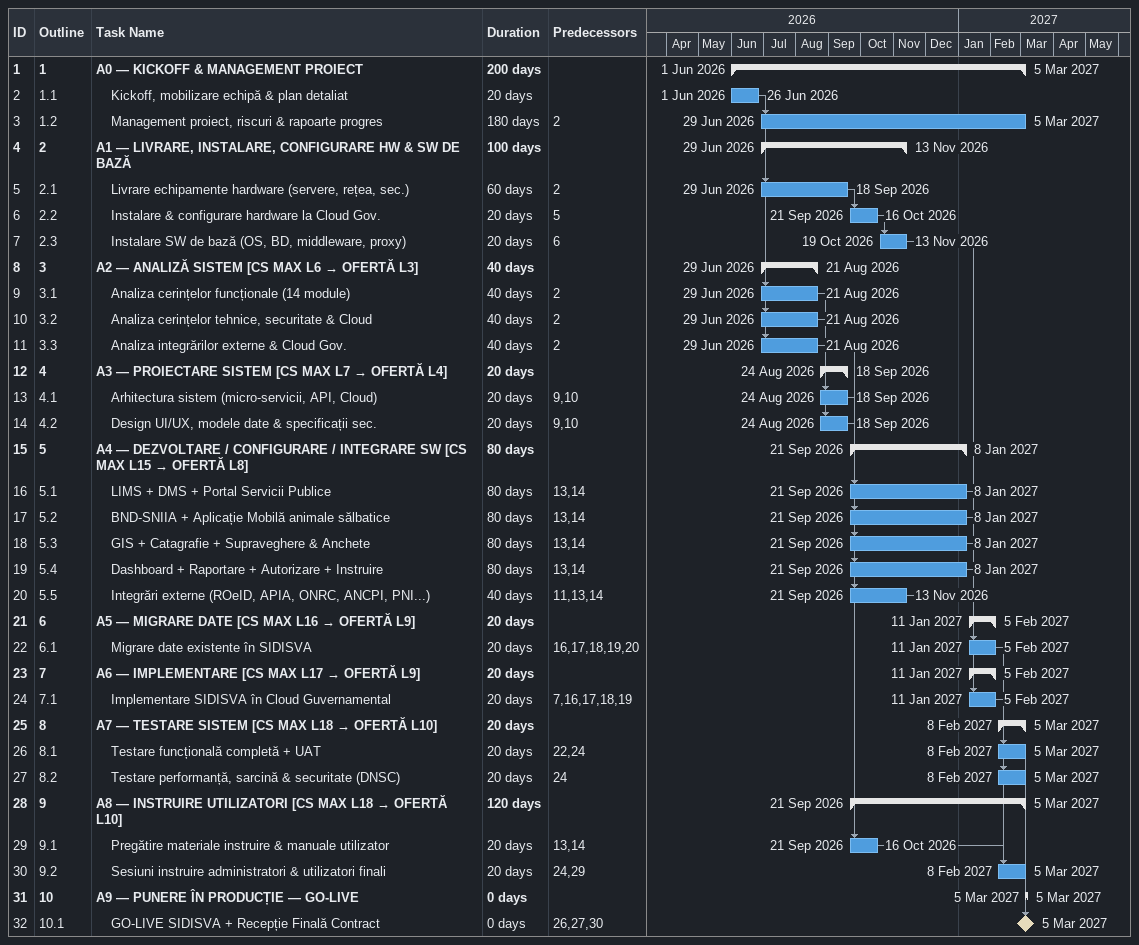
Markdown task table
| ID | WBS | Task | Duration | Start | Finish | Predecessors |
|---|---|---|---|---|---|---|
| 1 | 1 | **A0 — KICKOFF & MANAGEMENT PROIECT** | 200d | 2026-06-01 | 2027-03-05 |  |
| 2 | 1.1 | Kickoff, mobilizare echipă & plan detaliat | 20d | 2026-06-01 | 2026-06-26 |  |
| 3 | 1.2 | Management proiect, riscuri & rapoarte progres | 180d | 2026-06-29 | 2027-03-05 | 2 |
| 4 | 2 | **A1 — LIVRARE, INSTALARE, CONFIGURARE HW & SW DE BAZĂ** | 100d | 2026-06-29 | 2026-11-13 |  |
| 5 | 2.1 | Livrare echipamente hardware (servere, rețea, sec.) | 60d | 2026-06-29 | 2026-09-18 | 2 |
| 6 | 2.2 | Instalare & configurare hardware la Cloud Gov. | 20d | 2026-09-21 | 2026-10-16 | 5 |
| 7 | 2.3 | Instalare SW de bază (OS, BD, middleware, proxy) | 20d | 2026-10-19 | 2026-11-13 | 6 |
| 8 | 3 | **A2 — ANALIZĂ SISTEM [CS MAX L6 → OFERTĂ L3]** | 40d | 2026-06-29 | 2026-08-21 |  |
| 9 | 3.1 | Analiza cerințelor funcționale (14 module) | 40d | 2026-06-29 | 2026-08-21 | 2 |
| 10 | 3.2 | Analiza cerințelor tehnice, securitate & Cloud | 40d | 2026-06-29 | 2026-08-21 | 2 |
| 11 | 3.3 | Analiza integrărilor externe & Cloud Gov. | 40d | 2026-06-29 | 2026-08-21 | 2 |
| 12 | 4 | **A3 — PROIECTARE SISTEM [CS MAX L7 → OFERTĂ L4]** | 20d | 2026-08-24 | 2026-09-18 |  |
| 13 | 4.1 | Arhitectura sistem (micro-servicii, API, Cloud) | 20d | 2026-08-24 | 2026-09-18 | 9, 10 |
| 14 | 4.2 | Design UI/UX, modele date & specificații sec. | 20d | 2026-08-24 | 2026-09-18 | 9, 10 |
| 15 | 5 | **A4 — DEZVOLTARE / CONFIGURARE / INTEGRARE SW [CS MAX L15 → OFERTĂ L8]** | 80d | 2026-09-21 | 2027-01-08 |  |
| 16 | 5.1 | LIMS + DMS + Portal Servicii Publice | 80d | 2026-09-21 | 2027-01-08 | 13, 14 |
| 17 | 5.2 | BND-SNIIA + Aplicație Mobilă animale sălbatice | 80d | 2026-09-21 | 2027-01-08 | 13, 14 |
| 18 | 5.3 | GIS + Catagrafie + Supraveghere & Anchete | 80d | 2026-09-21 | 2027-01-08 | 13, 14 |
| 19 | 5.4 | Dashboard + Raportare + Autorizare + Instruire | 80d | 2026-09-21 | 2027-01-08 | 13, 14 |
| 20 | 5.5 | Integrări externe (ROeID, APIA, ONRC, ANCPI, PNI...) | 40d | 2026-09-21 | 2026-11-13 | 11, 13, 14 |
| 21 | 6 | **A5 — MIGRARE DATE [CS MAX L16 → OFERTĂ L9]** | 20d | 2027-01-11 | 2027-02-05 |  |
| 22 | 6.1 | Migrare date existente în SIDISVA | 20d | 2027-01-11 | 2027-02-05 | 16, 17, 18, 19, 20 |
| 23 | 7 | **A6 — IMPLEMENTARE [CS MAX L17 → OFERTĂ L9]** | 20d | 2027-01-11 | 2027-02-05 |  |
| 24 | 7.1 | Implementare SIDISVA în Cloud Guvernamental | 20d | 2027-01-11 | 2027-02-05 | 7, 16, 17, 18, 19 |
| 25 | 8 | **A7 — TESTARE SISTEM [CS MAX L18 → OFERTĂ L10]** | 20d | 2027-02-08 | 2027-03-05 |  |
| 26 | 8.1 | Testare funcțională completă + UAT | 20d | 2027-02-08 | 2027-03-05 | 22, 24 |
| 27 | 8.2 | Testare performanță, sarcină & securitate (DNSC) | 20d | 2027-02-08 | 2027-03-05 | 24 |
| 28 | 9 | **A8 — INSTRUIRE UTILIZATORI [CS MAX L18 → OFERTĂ L10]** | 120d | 2026-09-21 | 2027-03-05 |  |
| 29 | 9.1 | Pregătire materiale instruire & manuale utilizator | 20d | 2026-09-21 | 2026-10-16 | 13, 14 |
| 30 | 9.2 | Sesiuni instruire administratori & utilizatori finali | 20d | 2027-02-08 | 2027-03-05 | 24, 29 |
| 31 | 10 | **A9 — PUNERE ÎN PRODUCȚIE — GO-LIVE** | 0d | 2027-03-05 | 2027-03-05 |  |
| 32 | 10.1 | GO-LIVE SIDISVA + Recepție Finală Contract | 0d | 2027-03-05 | 2027-03-05 | 26, 27, 30 |
